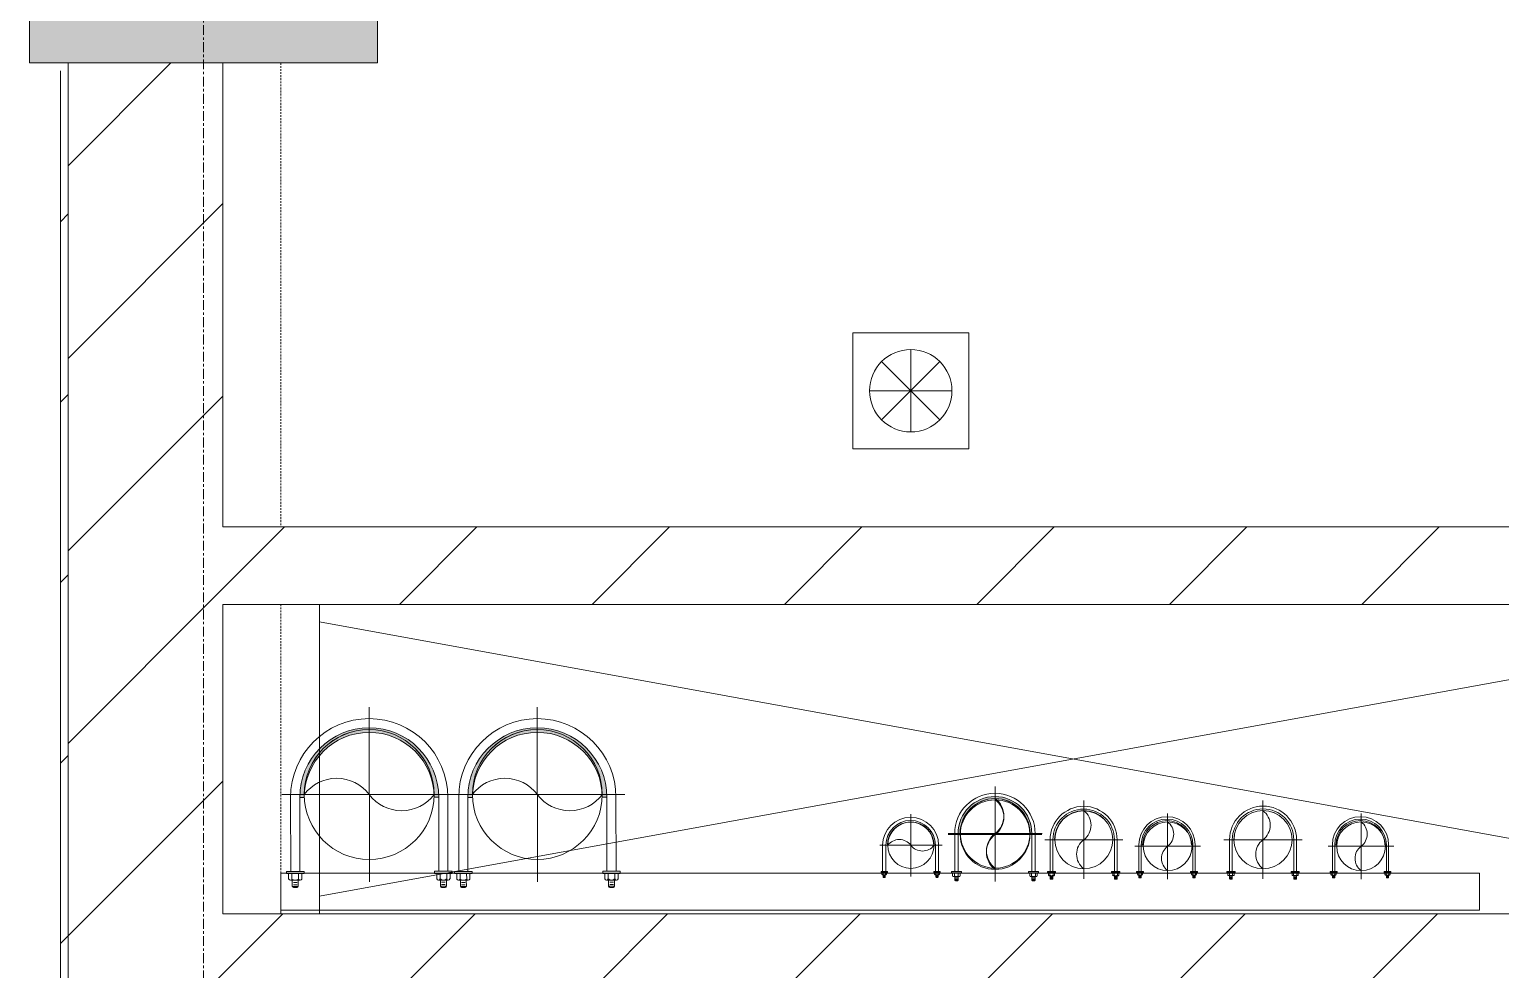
# Model space of a CAD drawing. Header units: millimetres. Extents: x 5357 to 259384, y -16348 to 109893.
# Drawn here: x 83328 to 85230, y 31065 to 32280 of the extents above; entities that cross this region are included whole.
import ezdxf

# ---------------------------------------------------------------- set-up
doc = ezdxf.new("R2010")
doc.units = ezdxf.units.MM
for name, pattern in [('Grid Line', [22.225, 12.7, -3.175, 3.175, -3.175]), ('IMPORT-CENTER _3_', [10.16, 6.35, -1.27, 1.27, -1.27]), ('IMPORT-Overhead', [3.96875, 2.38125, -1.5875])]:
    doc.linetypes.add(name, pattern=pattern)
for name, color, linetype, lineweight in [('0-1', 7, 'Continuous', 5), ('0-2', 53, 'Continuous', 9), ('A-AREA-1', 30, 'IMPORT-Overhead', 9), ('A-WALL-3', 113, 'Continuous', 18), ('A-WALL-PATT', 111, 'Continuous', 9), ('G-IMPT', 8, 'Continuous', 9), ('G-IMPT-2', 8, 'IMPORT-CENTER _3_', 9), ('I-WALL-3', 2, 'Continuous', 18), ('M-EQPM', 50, 'Continuous', 9), ('S-BEAM-1', 53, 'Continuous', 9), ('S-COLS-1', 253, 'Continuous', 5), ('S-COLS-2', 9, 'Continuous', 18), ('S-GRID-1', 1, 'Grid Line', 9)]:
    doc.layers.add(name, color=color, linetype=linetype, lineweight=lineweight)
pattern_1 = [(45, (0, 0), (-124.4508, 124.4508), [])]

# ---------------------------------------------------------------- blocks, each defined once
blk = doc.blocks.new('NCV_TKTC_KET CAU_rvt-1-TKCS_MB CẢNH QUAN CÂY XANH')
at = {"layer": 'S-COLS-1'}
blk.add_hatch(color=256, dxfattribs=at).paths.add_polyline_path([(83327.6, 32236.9), (83777.6, 32236.9), (83777.6, 33536.9), (83327.6, 33536.9), (83327.6, 32965.9)])
at = {"layer": 'S-BEAM-1'}
for p, q in [((83702.6, 31350.1), (83702.6, 31536.9)), ((83702.6, 31340.5), (83702.6, 31349.4)), ((83702.6, 31136.9), (83702.6, 31340.5))]:
    blk.add_line(p, q, dxfattribs=at)
at = {"layer": 'S-COLS-2'}
for p, q in [((83327.6, 33536.9), (83327.6, 32236.9)), ((83777.6, 32236.9), (83777.6, 33536.9)), ((83327.6, 32236.9), (83777.6, 32236.9))]:
    blk.add_line(p, q, dxfattribs=at)
blk = doc.blocks.new('TKTC_XREF_251221_MB TANG 1 - TKTC_XREF_260130_MB TANG 1_dwg_FD-4202119-TKCS_MB CẢNH QUAN CÂY XANH')
at = {"layer": 'G-IMPT'}
for p, q in [((0, 53.3), (0, -53.3)), ((-37.7, 37.7), (37.7, -37.7)), ((37.7, 37.7), (-37.7, -37.7)), ((53.3, 0), (-53.3, 0))]:
    blk.add_line(p, q, dxfattribs=at)
at = {"layer": 'G-IMPT', "flags": 128}
blk.add_lwpolyline([(-75, -75), (75, -75), (75, 75), (-75, 75)], close=True, dxfattribs=at)
at = {"layer": 'G-IMPT'}
blk.add_circle((0, 0), 53.3, dxfattribs=at)
blk = doc.blocks.new('TKTC_XREF_251221_MB TANG 1 - TKTC_XREF_260130_MB TANG 1_dwg_CUM U_DN100-4202112-TKCS_MB CẢNH QUAN CÂY XANH')
at = {"layer": 'G-IMPT'}
blk.add_hatch(color=256, dxfattribs=at).paths.add_polyline_path([(0, 61), (0, 57), (14.8, 55.1), (28.5, 49.4), (40.3, 40.3), (49.4, 28.5), (55.1, 14.8), (57, 0), (55.1, -14.8), (49.4, -28.5), (40.3, -40.3), (28.5, -49.4), (14.8, -55.1), (0, -57), (0, -61), (15.8, -58.9), (30.5, -52.8), (43.1, -43.1), (52.8, -30.5), (58.9, -15.8), (61, 0), (58.9, 15.8), (52.8, 30.5), (43.1, 43.1), (30.5, 52.8), (15.8, 58.9)])
for p, q in [((-79.1, 66.6), (-79.1, 63.4)), ((-76.6, 66.6), (-76.6, 63.4)), ((-74.6, 66.6), (-74.6, 63.4)), ((-72.7, 69.3), (-72.7, 60.7)), ((-66.9, 67.9), (-71.7, 67.9)), ((-65, 69), (0, 69)), ((-66.9, 62.1), (-71.7, 62.1)), ((-79.1, -63.4), (-79.1, -66.6)), ((-76.6, -63.4), (-76.6, -66.6)), ((-74.6, -63.4), (-74.6, -66.6)), ((-72.7, -60.7), (-72.7, -69.3)), ((-66.9, -62.1), (-71.7, -62.1)), ((-66.9, -67.9), (-71.7, -67.9)), ((-65, -69), (0, -69))]:
    blk.add_line(p, q, dxfattribs=at)
at = {"layer": 'G-IMPT', "flags": 128}
for points in [[(-72.7, 67.6), (-78.1, 67.6), (-78.1, 62.4), (-72.7, 62.4)], [(-71.7, 59.2), (-66.9, 59.2), (-66.9, 70.8), (-71.7, 70.8)], [(-66.9, 70.8), (-66.9, 72.7), (-65, 72.7), (-65, 57.3), (-66.9, 57.3), (-66.9, 59.2)], [(-65, 61), (0, 61), (0, 57)], [(-72.7, -62.4), (-78.1, -62.4), (-78.1, -67.6), (-72.7, -67.6)], [(-71.7, -70.8), (-66.9, -70.8), (-66.9, -59.2), (-71.7, -59.2)], [(-66.9, -59.2), (-66.9, -57.3), (-65, -57.3), (-65, -72.7), (-66.9, -72.7), (-66.9, -70.8)], [(-65, -61), (0, -61), (0, -57)]]:
    blk.add_lwpolyline(points, dxfattribs=at)
at = {"layer": 'G-IMPT'}
for centre, radius, start, end in [((-78.1, 66.6), 0.96, 90, 180), ((-71.1, 69.3), 1.56, 112.6199, 247.3801), ((-67.9, 65), 4.8, 143.1301, 216.8699), ((0, 0), 69, 270, 90), ((-78.1, 63.4), 0.96, 180, 270), ((-71.1, 60.7), 1.56, 112.6199, 247.3801), ((0, 0), 61, 270, 90), ((0, 0), 57, 270, 90), ((-78.1, -63.4), 0.96, 90, 180), ((-71.1, -60.7), 1.56, 112.6199, 247.3801), ((-67.9, -65), 4.8, 143.1301, 216.8699), ((-78.1, -66.6), 0.96, 180, 270), ((-71.1, -69.3), 1.56, 112.6199, 247.3801)]:
    blk.add_arc(centre, radius, start, end, dxfattribs=at)
blk = doc.blocks.new('TKTC_XREF_251221_MB TANG 1 - TKTC_XREF_260130_MB TANG 1_dwg_$cc-4202116-TKCS_MB CẢNH QUAN CÂY XANH')
at = {"layer": 'G-IMPT'}
blk.add_circle((0, 0), 0.5, dxfattribs=at)
for centre, radius, start, end in [((0, 0), 0.5, 90, 270), ((0.188, 0.25), 0.313, 126.8699, 233.1301), ((-0.188, -0.25), 0.313, 306.8699, 53.1301)]:
    blk.add_arc(centre, radius, start, end, dxfattribs=at)
at = {"layer": 'G-IMPT-2'}
for p, q in [((0, -0.673), (0, 0.673)), ((-0.673, 0), (0.673, 0))]:
    blk.add_line(p, q, dxfattribs=at)
blk = doc.blocks.new('TKTC_XREF_251221_MB TANG 1 - TKTC_XREF_260130_MB TANG 1_dwg_CUM U_DN150-4202127-TKCS_MB CẢNH QUAN CÂY XANH')
at = {"layer": 'G-IMPT'}
blk.add_hatch(color=256, dxfattribs=at).paths.add_polyline_path([(445976.8, 374014), (445999.8, 374010.9), (446021.3, 374002), (446039.7, 373987.9), (446053.8, 373969.5), (446062.7, 373948), (446065.8, 373925), (446062.7, 373901.9), (446053.8, 373880.5), (446039.7, 373862), (446021.3, 373847.9), (445999.8, 373839), (445976.8, 373836), (445976.8, 373841), (445998.5, 373843.8), (446018.8, 373852.2), (446036.2, 373865.6), (446049.5, 373883), (446057.9, 373903.2), (446060.8, 373925), (446057.9, 373946.7), (446049.5, 373967), (446036.2, 373984.4), (446018.8, 373997.7), (445998.5, 374006.1), (445976.8, 374009)])
for p, q in [((445862.8, 374015.5), (445862.8, 374020.5)), ((445866.7, 374015.5), (445866.7, 374020.5)), ((445869.7, 374015.5), (445869.7, 374020.5)), ((445872.8, 374011.2), (445872.8, 374024.7)), ((445881.8, 374022.5), (445874.3, 374022.5)), ((445884.8, 374022), (445976.8, 374022)), ((445881.8, 374013.5), (445874.3, 374013.5)), ((445862.8, 373834.5), (445862.8, 373829.5)), ((445866.7, 373834.5), (445866.7, 373829.5)), ((445869.7, 373834.5), (445869.7, 373829.5)), ((445872.8, 373838.7), (445872.8, 373825.2)), ((445881.8, 373836.5), (445874.3, 373836.5)), ((445881.8, 373827.5), (445874.3, 373827.5)), ((445884.8, 373828), (445976.8, 373828))]:
    blk.add_line(p, q, dxfattribs=at)
at = {"layer": 'G-IMPT', "flags": 128}
for points in [[(445872.8, 374014), (445864.3, 374014), (445864.3, 374022), (445872.8, 374022)], [(445874.3, 374027), (445881.8, 374027), (445881.8, 374009), (445874.3, 374009)], [(445881.8, 374009), (445881.8, 374006), (445884.8, 374006), (445884.8, 374030), (445881.8, 374030), (445881.8, 374027)], [(445884.8, 374014), (445976.8, 374014), (445976.8, 374009)], [(445874.3, 373823), (445881.8, 373823), (445881.8, 373841), (445874.3, 373841)], [(445881.8, 373841), (445881.8, 373844), (445884.8, 373844), (445884.8, 373820), (445881.8, 373820), (445881.8, 373823)], [(445884.8, 373836), (445976.8, 373836), (445976.8, 373841)], [(445872.8, 373836), (445864.3, 373836), (445864.3, 373828), (445872.8, 373828)]]:
    blk.add_lwpolyline(points, dxfattribs=at)
at = {"layer": 'G-IMPT'}
for centre, radius, start, end in [((445864.3, 374020.5), 1.5, 90, 180), ((445875.2, 374024.7), 2.44, 112.6199, 247.3801), ((445880.3, 374018), 7.5, 143.1301, 216.8699), ((445976.8, 373925), 97, 270, 90), ((445864.3, 374015.5), 1.5, 180, 270), ((445875.2, 374011.2), 2.44, 112.6199, 247.3801), ((445976.8, 373925), 89, 270, 90), ((445976.8, 373925), 84, 270, 90), ((445875.2, 373838.7), 2.44, 112.6199, 247.3801), ((445864.3, 373834.5), 1.5, 90, 180), ((445864.3, 373829.5), 1.5, 180, 270), ((445880.3, 373832), 7.5, 143.1301, 216.8699), ((445875.2, 373825.2), 2.44, 112.6199, 247.3801)]:
    blk.add_arc(centre, radius, start, end, dxfattribs=at)
blk = doc.blocks.new('TKTC_XREF_251221_MB TANG 1 - TKTC_XREF_260130_MB TANG 1_dwg_CUM U_DN150-V323-TKCS_MB CẢNH QUAN CÂY XANH')
at = {"layer": 'G-IMPT'}
for p, q in [((445862.8, 374015.5), (445862.8, 374020.5)), ((445866.7, 374015.5), (445866.7, 374020.5)), ((445869.7, 374015.5), (445869.7, 374020.5)), ((445872.8, 374011.2), (445872.8, 374024.7)), ((445881.8, 374022.5), (445874.3, 374022.5)), ((445881.8, 374013.5), (445874.3, 374013.5)), ((445884.8, 374022), (445976.8, 374022)), ((445862.8, 373834.5), (445862.8, 373829.5)), ((445866.7, 373834.5), (445866.7, 373829.5)), ((445869.7, 373834.5), (445869.7, 373829.5)), ((445872.8, 373838.7), (445872.8, 373825.2)), ((445881.8, 373836.5), (445874.3, 373836.5)), ((445881.8, 373827.5), (445874.3, 373827.5)), ((445884.8, 373828), (445976.8, 373828))]:
    blk.add_line(p, q, dxfattribs=at)
at = {"layer": 'G-IMPT', "flags": 128}
for points in [[(445872.8, 374014), (445864.3, 374014), (445864.3, 374022), (445872.8, 374022)], [(445874.3, 374027), (445881.8, 374027), (445881.8, 374009), (445874.3, 374009)], [(445881.8, 374009), (445881.8, 374006), (445884.8, 374006), (445884.8, 374030), (445881.8, 374030), (445881.8, 374027)], [(445884.8, 374014), (445976.8, 374014), (445976.8, 374009)], [(445874.3, 373823), (445881.8, 373823), (445881.8, 373841), (445874.3, 373841)], [(445881.8, 373841), (445881.8, 373844), (445884.8, 373844), (445884.8, 373820), (445881.8, 373820), (445881.8, 373823)], [(445884.8, 373836), (445976.8, 373836), (445976.8, 373841)], [(445872.8, 373836), (445864.3, 373836), (445864.3, 373828), (445872.8, 373828)]]:
    blk.add_lwpolyline(points, dxfattribs=at)
at = {"layer": 'G-IMPT'}
for centre, radius, start, end in [((445864.3, 374020.5), 1.5, 90, 180), ((445864.3, 374015.5), 1.5, 180, 270), ((445875.2, 374024.7), 2.44, 112.6199, 247.3801), ((445880.3, 374018), 7.5, 143.1301, 216.8699), ((445875.2, 374011.2), 2.44, 112.6199, 247.3801), ((445976.8, 373925), 97, 270, 90), ((445976.8, 373925), 89, 270, 90), ((445976.8, 373925), 84, 270, 90), ((445875.2, 373838.7), 2.44, 112.6199, 247.3801), ((445864.3, 373834.5), 1.5, 90, 180), ((445864.3, 373829.5), 1.5, 180, 270), ((445880.3, 373832), 7.5, 143.1301, 216.8699), ((445875.2, 373825.2), 2.44, 112.6199, 247.3801)]:
    blk.add_arc(centre, radius, start, end, dxfattribs=at)
blk = doc.blocks.new('TKTC_XREF_251221_MB TANG 1 - TKTC_XREF_260130_MB TANG 1_dwg_CUM U_DN100-V324-TKCS_MB CẢNH QUAN CÂY XANH')
at = {"layer": 'G-IMPT'}
for p, q in [((-79.1, 66.6), (-79.1, 63.4)), ((-76.6, 66.6), (-76.6, 63.4)), ((-74.6, 66.6), (-74.6, 63.4)), ((-72.7, 69.3), (-72.7, 60.7)), ((-66.9, 67.9), (-71.7, 67.9)), ((-66.9, 62.1), (-71.7, 62.1)), ((-65, 69), (0, 69)), ((-79.1, -63.4), (-79.1, -66.6)), ((-76.6, -63.4), (-76.6, -66.6)), ((-74.6, -63.4), (-74.6, -66.6)), ((-72.7, -60.7), (-72.7, -69.3)), ((-66.9, -62.1), (-71.7, -62.1)), ((-66.9, -67.9), (-71.7, -67.9)), ((-65, -69), (0, -69))]:
    blk.add_line(p, q, dxfattribs=at)
at = {"layer": 'G-IMPT', "flags": 128}
for points in [[(-66.9, 70.8), (-66.9, 72.7), (-65, 72.7), (-65, 57.3), (-66.9, 57.3), (-66.9, 59.2)], [(-72.7, 67.6), (-78.1, 67.6), (-78.1, 62.4), (-72.7, 62.4)], [(-71.7, 59.2), (-66.9, 59.2), (-66.9, 70.8), (-71.7, 70.8)], [(-65, 61), (0, 61), (0, 57)], [(-72.7, -62.4), (-78.1, -62.4), (-78.1, -67.6), (-72.7, -67.6)], [(-71.7, -70.8), (-66.9, -70.8), (-66.9, -59.2), (-71.7, -59.2)], [(-66.9, -59.2), (-66.9, -57.3), (-65, -57.3), (-65, -72.7), (-66.9, -72.7), (-66.9, -70.8)], [(-65, -61), (0, -61), (0, -57)]]:
    blk.add_lwpolyline(points, dxfattribs=at)
at = {"layer": 'G-IMPT'}
for centre, radius, start, end in [((-78.1, 66.6), 0.96, 90, 180), ((-78.1, 63.4), 0.96, 180, 270), ((-71.1, 69.3), 1.56, 112.6199, 247.3801), ((-67.9, 65), 4.8, 143.1301, 216.8699), ((-71.1, 60.7), 1.56, 112.6199, 247.3801), ((0, 0), 69, 270, 90), ((0, 0), 61, 270, 90), ((0, 0), 57, 270, 90), ((-78.1, -63.4), 0.96, 90, 180), ((-78.1, -66.6), 0.96, 180, 270), ((-71.1, -60.7), 1.56, 112.6199, 247.3801), ((-67.9, -65), 4.8, 143.1301, 216.8699), ((-71.1, -69.3), 1.56, 112.6199, 247.3801)]:
    blk.add_arc(centre, radius, start, end, dxfattribs=at)
blk = doc.blocks.new('TKTC_XREF_251221_MB TANG 1 - TKTC_XREF_260130_MB TANG 1_dwg_$cc-V218-TKCS_MB CẢNH QUAN CÂY XANH')
at = {"layer": 'G-IMPT'}
blk.add_circle((0, 0), 0.5, dxfattribs=at)
for centre, radius, start, end in [((0, 0), 0.5, 90, 270), ((0.188, 0.25), 0.313, 126.8699, 233.1301), ((-0.188, -0.25), 0.313, 306.8699, 53.1301)]:
    blk.add_arc(centre, radius, start, end, dxfattribs=at)
at = {"layer": 'G-IMPT-2'}
for p, q in [((0, -0.673), (0, 0.673)), ((-0.673, 0), (0.673, 0))]:
    blk.add_line(p, q, dxfattribs=at)
blk = doc.blocks.new('TKTC_XREF_251221_MB TANG 1 - TKTC_XREF_260130_MB TANG 1_dwg_$cc-4202128-TKCS_MB CẢNH QUAN CÂY XANH')
at = {"layer": 'G-IMPT'}
blk.add_circle((0, 0), 0.5, dxfattribs=at)
for centre, radius, start, end in [((0, 0), 0.5, 90, 270), ((0.188, 0.25), 0.313, 126.8699, 233.1301), ((-0.188, -0.25), 0.313, 306.8699, 53.1301)]:
    blk.add_arc(centre, radius, start, end, dxfattribs=at)
at = {"layer": 'G-IMPT-2'}
for p, q in [((0, -0.673), (0, 0.673)), ((-0.673, 0), (0.673, 0))]:
    blk.add_line(p, q, dxfattribs=at)
blk = doc.blocks.new('TKTC_XREF_251221_MB TANG 1 - TKTC_XREF_260130_MB TANG 1_dwg-4202109-TKCS_MB CẢNH QUAN CÂY XANH')
at = {"layer": 'G-IMPT', "flags": 128}
blk.add_lwpolyline([(-119499.2, -370207.2), (-119499.2, -370157.2), (-117949, -370157.2), (-117949, -370205.3), (-119499.2, -370205.3)], dxfattribs=at)
at = {"extrusion": (0, 0, -1), "zscale": -1, "rotation": 180}
blk.add_blockref('TKTC_XREF_251221_MB TANG 1 - TKTC_XREF_260130_MB TANG 1_dwg_FD-4202119-TKCS_MB CẢNH QUAN CÂY XANH', (118684.4, -369533.5), dxfattribs=at)
at = {"extrusion": (0, 0, -1)}
for name, p, xscale, yscale, zscale, rotation in [('TKTC_XREF_251221_MB TANG 1 - TKTC_XREF_260130_MB TANG 1_dwg_$cc-4202116-TKCS_MB CẢNH QUAN CÂY XANH', (119384.7, -370055.6), 168.0000000000956, 168.0000000000956, -168.0000000000956, 269.9277821117897), ('TKTC_XREF_251221_MB TANG 1 - TKTC_XREF_260130_MB TANG 1_dwg_$cc-4202116-TKCS_MB CẢNH QUAN CÂY XANH', (119167.3, -370055.6), 168.0000000000956, 168.0000000000956, -168.0000000000956, 269.9277821117897), ('TKTC_XREF_251221_MB TANG 1 - TKTC_XREF_260130_MB TANG 1_dwg_$cc-4202128-TKCS_MB CẢNH QUAN CÂY XANH', (118575.3, -370107.5), 90.07930181379496, 90.07930181379496, -90.07930181379496, 180), ('TKTC_XREF_251221_MB TANG 1 - TKTC_XREF_260130_MB TANG 1_dwg_$cc-4202128-TKCS_MB CẢNH QUAN CÂY XANH', (118575.2, -370105.8), 90.07930181379496, 90.07930181379496, -90.07930181379496, 180), ('TKTC_XREF_251221_MB TANG 1 - TKTC_XREF_260130_MB TANG 1_dwg_CUM U_DN150-4202127-TKCS_MB CẢNH QUAN CÂY XANH', (319069, -609232.6), 0.5361863203273853, 0.5361863203273853, -0.5361863203273853, 90.00000000000001), ('TKTC_XREF_251221_MB TANG 1 - TKTC_XREF_260130_MB TANG 1_dwg_CUM U_DN150-4202127-TKCS_MB CẢNH QUAN CÂY XANH', (319069, -609232.6), 0.5361863203273853, 0.5361863203273853, -0.5361863203273853, 90.00000000000001), ('TKTC_XREF_251221_MB TANG 1 - TKTC_XREF_260130_MB TANG 1_dwg_$cc-4202128-TKCS_MB CẢNH QUAN CÂY XANH', (118460.6, -370114), 75.06608484482913, 75.06608484482913, -75.06608484482913, 180), ('TKTC_XREF_251221_MB TANG 1 - TKTC_XREF_260130_MB TANG 1_dwg_$cc-4202128-TKCS_MB CẢNH QUAN CÂY XANH', (118460.6, -370114), 75.06608484482913, 75.06608484482913, -75.06608484482913, 180), ('TKTC_XREF_251221_MB TANG 1 - TKTC_XREF_260130_MB TANG 1_dwg_CUM U_DN150-V323-TKCS_MB CẢNH QUAN CÂY XANH', (285538.7, -569386.4), 0.4468219336061545, 0.4468219336061545, -0.4468219336061545, 90.00000000000001), ('TKTC_XREF_251221_MB TANG 1 - TKTC_XREF_260130_MB TANG 1_dwg_CUM U_DN150-V323-TKCS_MB CẢNH QUAN CÂY XANH', (285538.7, -569386.4), 0.4468219336061545, 0.4468219336061545, -0.4468219336061545, 90.00000000000001), ('TKTC_XREF_251221_MB TANG 1 - TKTC_XREF_260130_MB TANG 1_dwg_$cc-4202128-TKCS_MB CẢNH QUAN CÂY XANH', (118228.9, -370114), 75.06608484482913, 75.06608484482913, -75.06608484482913, 180), ('TKTC_XREF_251221_MB TANG 1 - TKTC_XREF_260130_MB TANG 1_dwg_CUM U_DN150-V323-TKCS_MB CẢNH QUAN CÂY XANH', (285306.7, -569386.2), 0.4468219336061545, 0.4468219336061545, -0.4468219336061545, 90.00000000000001), ('TKTC_XREF_251221_MB TANG 1 - TKTC_XREF_260130_MB TANG 1_dwg_$cc-V218-TKCS_MB CẢNH QUAN CÂY XANH', (118684.2, -370121.2), 59.85000000000383, 59.85000000000383, -59.85000000000383, 269.9990086637468), ('TKTC_XREF_251221_MB TANG 1 - TKTC_XREF_260130_MB TANG 1_dwg_CUM U_DN100-V324-TKCS_MB CẢNH QUAN CÂY XANH', (118684.6, -370121.2), 0.5250000000000002, 0.5250000000000002, -0.5250000000000002, 90.00099133829461), ('TKTC_XREF_251221_MB TANG 1 - TKTC_XREF_260130_MB TANG 1_dwg_$cc-4202128-TKCS_MB CẢNH QUAN CÂY XANH', (118352.2, -370122.5), 63.05551126965647, 63.05551126965647, -63.05551126965647, 180), ('TKTC_XREF_251221_MB TANG 1 - TKTC_XREF_260130_MB TANG 1_dwg_CUM U_DN150-V323-TKCS_MB CẢNH QUAN CÂY XANH', (258698.4, -537509.4), 0.3753304242291697, 0.3753304242291697, -0.3753304242291697, 90.00000000000001), ('TKTC_XREF_251221_MB TANG 1 - TKTC_XREF_260130_MB TANG 1_dwg_$cc-4202128-TKCS_MB CẢNH QUAN CÂY XANH', (118102, -370122.5), 63.05551126965647, 63.05551126965647, -63.05551126965647, 180), ('TKTC_XREF_251221_MB TANG 1 - TKTC_XREF_260130_MB TANG 1_dwg_CUM U_DN150-V323-TKCS_MB CẢNH QUAN CÂY XANH', (258448.2, -537509.4), 0.3753304242291697, 0.3753304242291697, -0.3753304242291697, 90.00000000000001)]:
    blk.add_blockref(name, p, dxfattribs=dict(at, xscale=xscale, yscale=yscale, zscale=zscale, rotation=rotation))
at = {"xscale": 1.473684210526311, "yscale": 1.473684210526311, "zscale": 1.473684210526311, "rotation": 90.07221788661575}
for p in [(-119384.7, -370059.2), (-119167.3, -370059.2)]:
    blk.add_blockref('TKTC_XREF_251221_MB TANG 1 - TKTC_XREF_260130_MB TANG 1_dwg_CUM U_DN100-4202112-TKCS_MB CẢNH QUAN CÂY XANH', p, dxfattribs=at)
blk = doc.blocks.new('TKTC_XREF_251221_MB TANG 1 - TKTC_XREF_251221_MB TANG 1-2038492-TKCS_MB CẢNH QUAN CÂY XANH')
blk.add_blockref('TKTC_XREF_251221_MB TANG 1 - TKTC_XREF_260130_MB TANG 1_dwg-4202109-TKCS_MB CẢNH QUAN CÂY XANH', (169499.1, 384109.7))

msp = doc.modelspace()

# ---------------------------------------------------------------- hatches: boundary and pattern name
at = {"layer": 'A-WALL-PATT'}
h = msp.add_hatch(dxfattribs=at)
h.set_pattern_fill('FP_41', color=256, style=0, pattern_type=2)
h.set_pattern_definition([(45, (0, 0), (-116.67262, 116.67262), [])])
h.paths.add_polyline_path([(83367.6, 26737.4), (83377.6, 26737.4), (83377.6, 32236.9), (83367.6, 32236.9), (83367.6, 26747.4)])
h = msp.add_hatch(dxfattribs=at)
h.set_pattern_fill('FP_1', color=256, style=0, pattern_type=2)
h.set_pattern_definition(pattern_1)
h.paths.add_polyline_path([(83377.6, 25536.9), (83577.6, 25536.9), (83577.6, 28836.9), (83377.6, 28836.9), (83377.6, 25546.9)])
h.paths.add_polyline_path([(83430.1, 29036.9), (83577.6, 29036.9), (83577.6, 32236.9), (83377.6, 32236.9), (83377.6, 29036.9)])
h = msp.add_hatch(dxfattribs=at)
h.set_pattern_fill('FP_1', color=256, style=0, pattern_type=2)
h.set_pattern_definition(pattern_1)
h.paths.add_polyline_path([(84035.3, 31536.9), (85777.6, 31536.9), (85777.6, 31636.9), (83577.6, 31636.9), (83577.6, 31536.9)])
h = msp.add_hatch(dxfattribs=at)
h.set_pattern_fill('FP_1', color=256, style=0, pattern_type=2)
h.set_pattern_definition(pattern_1)
h.paths.add_polyline_path([(85877.6, 31036.9), (85877.6, 31136.9), (83577.6, 31136.9), (83577.6, 31036.9), (85851, 31036.9)])

# ---------------------------------------------------------------- linework, layer by layer
at = {"layer": '0-2'}
for p, q in [((85777.6, 31536.9), (83702.6, 31159.7)), ((83702.6, 31514.2), (85777.6, 31136.9))]:
    msp.add_line(p, q, dxfattribs=at)
at = {"layer": 'A-AREA-1'}
for p, q in [((83652.6, 32236.9), (83652.6, 31636.9)), ((83652.6, 31536.9), (83652.6, 31136.9))]:
    msp.add_line(p, q, dxfattribs=at)
at = {"layer": 'A-WALL-3'}
for p, q in [((83577.6, 32236.9), (83377.6, 32236.9)), ((83577.6, 31636.9), (83577.6, 32236.9)), ((85777.6, 31636.9), (83577.6, 31636.9)), ((83577.6, 31136.9), (83577.6, 31536.9)), ((83577.6, 31536.9), (85777.6, 31536.9)), ((85777.6, 31136.9), (83577.6, 31136.9))]:
    msp.add_line(p, q, dxfattribs=at)
at = {"layer": 'I-WALL-3'}
for p, q in [((83377.6, 32236.9), (83367.6, 32236.9)), ((83377.6, 26737.4), (83377.6, 32236.9)), ((83367.6, 32226.9), (83367.6, 26747.4))]:
    msp.add_line(p, q, dxfattribs=at)
at = {"layer": 'S-GRID-1'}
msp.add_line((83552.6, 20960.6), (83552.6, 80482.7), dxfattribs=at)

# ---------------------------------------------------------------- block references
at = {"layer": '0-1'}
msp.add_blockref('NCV_TKTC_KET CAU_rvt-1-TKCS_MB CẢNH QUAN CÂY XANH', (0, 0), dxfattribs=at)
at = {"layer": 'M-EQPM'}
msp.add_blockref('TKTC_XREF_251221_MB TANG 1 - TKTC_XREF_251221_MB TANG 1-2038492-TKCS_MB CẢNH QUAN CÂY XANH', (33652.6, 17236.9), dxfattribs=at)

doc.saveas('drawing.dxf')
